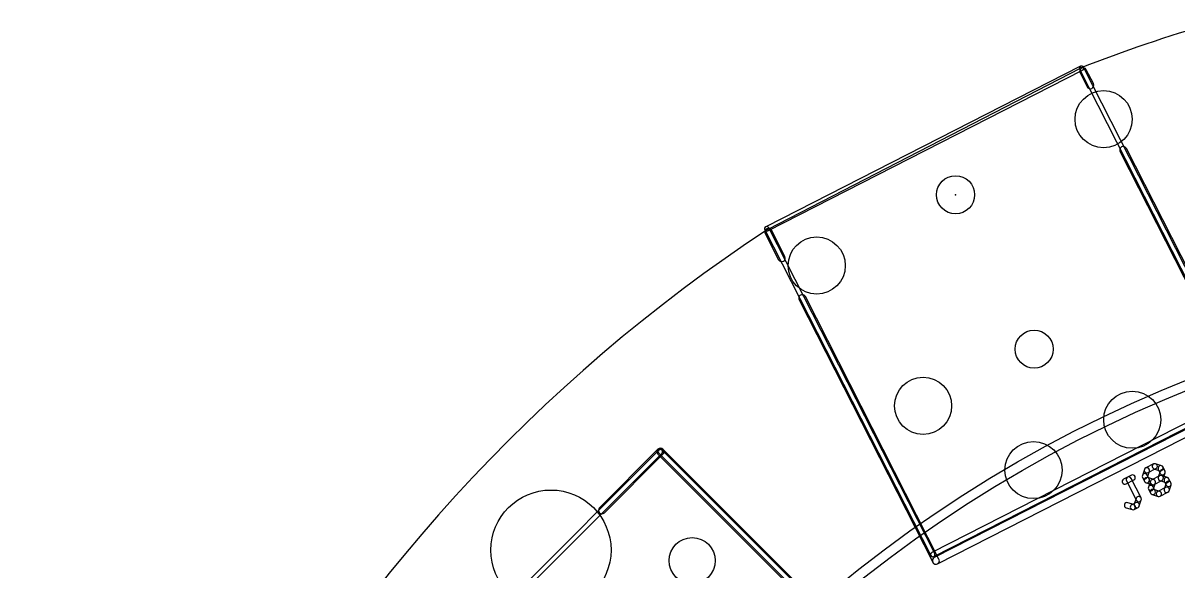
# Model space of a CAD drawing. Extents: x -10 to 136, y -30 to 100.
# Drawn here: x 17.27 to 50.62, y 79.57 to 95.38 of the extents above; entities that cross this region are included whole.
import ezdxf

# ---------------------------------------------------------------- set-up
doc = ezdxf.new("R2010")
doc.units = 0
for name, color, linetype in [('17', 82, 'CONTINUOUS'), ('20', 7, 'CONTINUOUS'), ('21', 253, 'CONTINUOUS'), ('23', 7, 'CONTINUOUS'), ('25', 253, 'CONTINUOUS'), ('49', 253, 'CONTINUOUS'), ('51', 253, 'CONTINUOUS')]:
    doc.layers.add(name, color=color, linetype=linetype)

# ---------------------------------------------------------------- blocks, each defined once
blk = doc.blocks.new('ROUNDP')
blk.add_circle((0, 0), 0.5)

msp = doc.modelspace()

# ---------------------------------------------------------------- linework, layer by layer
at = {"layer": '20'}
msp.add_line((38.7858, 89.4334), (47.8028, 94.0816), dxfattribs=at)
for centre in [(44.196, 90.424), (46.4659, 85.969)]:
    msp.add_circle(centre, 0.55, dxfattribs=at)
for centre, radius, start, end in [((65.0696, 49.5476), 47.7642, 106.3637, 111.1924), ((65.024, 49.5359), 47.752, 123.3305, 180.0071)]:
    msp.add_arc(centre, radius, start, end, dxfattribs=at)
at = {"layer": '21'}
for points in [[(48.1758, 93.6302), (47.9715, 94.0312, 1), (47.7904, 93.9389), (47.9947, 93.538, 1)], [(48.9481, 91.6669), (52.6254, 84.4497, 1), (52.8065, 84.542), (49.1291, 91.7591, 1)], [(39.2691, 88.6431), (38.8832, 89.4005, 1), (38.7022, 89.3082), (39.088, 88.5509, 1)], [(43.7182, 79.9113), (39.8593, 87.4848, 1), (39.6782, 87.3926), (43.5372, 79.819, 1)], [(52.6698, 84.5864), (43.5816, 79.9557, 1), (43.6738, 79.7746), (52.7621, 84.4053, 1)], [(34.0589, 81.2495), (35.7472, 82.9377, 1), (35.6035, 83.0814), (33.9152, 81.3931, 1)], [(35.6035, 82.9377), (44.5837, 73.9575, 1), (44.7274, 74.1012), (35.7472, 83.0814, 1)]]:
    msp.add_lwpolyline(points, format="xyb", close=True, dxfattribs=at)
at = {"layer": '23'}
msp.add_point((44.196, 90.424), dxfattribs=at)
at = {"layer": '25'}
for points in [[(49.738, 82.2791), (49.7935, 82.4501, 1), (49.6486, 82.4972), (49.593, 82.3262, 1)], [(49.7911, 82.224), (49.7334, 82.3373, 1), (49.5976, 82.2681), (49.6553, 82.1548, 1)], [(49.7556, 82.4057), (49.9821, 82.5211, 1), (49.913, 82.6569), (49.6864, 82.5415, 1)], [(49.924, 82.5166), (50.095, 82.461, 1), (50.1421, 82.606), (49.9711, 82.6615, 1)], [(50.0506, 82.4989), (50.1083, 82.3856, 1), (50.2441, 82.4548), (50.1864, 82.5681, 1)], [(50.1037, 82.4438), (50.0482, 82.2728, 1), (50.1931, 82.2257), (50.2487, 82.3967, 1)], [(49.1187, 82.0812), (49.3452, 82.1966, 1), (49.276, 82.3324), (49.0495, 82.217, 1)], [(49.5538, 81.6751), (49.2653, 82.2414, 1), (49.1295, 82.1722), (49.418, 81.6059, 1)], [(49.9177, 82.2063), (49.7467, 82.2619, 1), (49.6997, 82.1169), (49.8706, 82.0614, 1)], [(49.9111, 81.9394), (49.9666, 82.1103, 1), (49.8217, 82.1574), (49.7661, 81.9864, 1)], [(49.9642, 81.8842), (49.9065, 81.9975, 1), (49.7707, 81.9283), (49.8284, 81.8151, 1)], [(49.9288, 82.066), (50.1553, 82.1814, 1), (50.0861, 82.3172), (49.8596, 82.2018, 1)], [(50.0971, 82.1768), (50.2681, 82.1213, 1), (50.3152, 82.2662), (50.1442, 82.3217, 1)], [(50.2237, 82.1591), (50.2814, 82.0459, 1), (50.4172, 82.1151), (50.3595, 82.2283, 1)], [(50.2769, 82.104), (50.2213, 81.9331, 1), (50.3663, 81.886), (50.4218, 82.0569, 1)], [(49.5028, 81.446), (49.5584, 81.617, 1), (49.4134, 81.6641), (49.3579, 81.4931, 1)], [(50.0908, 81.8666), (49.9199, 81.9221, 1), (49.8728, 81.7772), (50.0437, 81.7216, 1)], [(50.2592, 81.9774), (50.0327, 81.862, 1), (50.1019, 81.7262), (50.3284, 81.8416, 1)], [(49.1226, 81.3949), (49.2935, 81.3394, 1), (49.3406, 81.4843), (49.1697, 81.5399, 1)], [(49.3517, 81.344), (49.4649, 81.4017, 1), (49.3957, 81.5375), (49.2825, 81.4798, 1)]]:
    msp.add_lwpolyline(points, format="xyb", close=True, dxfattribs=at)
at = {"layer": '49'}
for radius in [38.2532, 37.9738]:
    msp.add_circle((65.024, 49.53), radius, dxfattribs=at)
at = {"layer": '51'}
for points in [[(47.8067, 94.1307), (38.7184, 89.5, 1), (38.7761, 89.3869), (47.8644, 94.0176, 1)], [(52.6817, 84.7029), (47.8921, 94.103, 1), (47.779, 94.0453), (52.5686, 84.6452, 1)], [(38.6907, 89.4146), (43.4803, 80.0145, 1), (43.5935, 80.0722), (38.8039, 89.4723, 1)], [(52.5963, 84.7306), (43.508, 80.0999, 1), (43.5657, 79.9868), (52.654, 84.6175, 1)], [(31.5893, 78.8338), (35.7202, 82.9647, 1), (35.6304, 83.0545), (31.4995, 78.9236, 1)], [(35.6304, 82.9647), (44.6107, 73.9844, 1), (44.7005, 74.0742), (35.7202, 83.0545, 1)]]:
    msp.add_lwpolyline(points, format="xyb", close=True, dxfattribs=at)

# ---------------------------------------------------------------- block references
at = {"layer": '17'}
for p, xscale, yscale, rotation in [((48.4728, 92.6032), 1.65, 1.65, 297), ((48.4728, 92.6032), 1.65, 1.65, 297), ((40.1865, 88.381), 1.65, 1.65, 297), ((40.1865, 88.381), 1.65, 1.65, 297), ((43.2583, 84.3346), 1.65, 1.65, 297), ((43.2583, 84.3346), 1.65, 1.65, 297), ((49.2989, 83.9332), 1.65, 1.65, 297), ((49.2989, 83.9332), 1.65, 1.65, 297), ((46.4477, 82.4805), 1.65, 1.65, 297), ((46.4477, 82.4805), 1.65, 1.65, 297), ((32.5143, 80.1718), 3.4671, 3.4671, 315), ((32.5143, 80.1718), 3.4671, 3.4671, 315), ((36.5913, 79.8665), 1.3335, 1.3335, 315), ((36.5913, 79.8665), 1.3335, 1.3335, 315)]:
    msp.add_blockref('ROUNDP', p, dxfattribs=dict(at, xscale=xscale, yscale=yscale, rotation=rotation))

doc.saveas('drawing.dxf')
